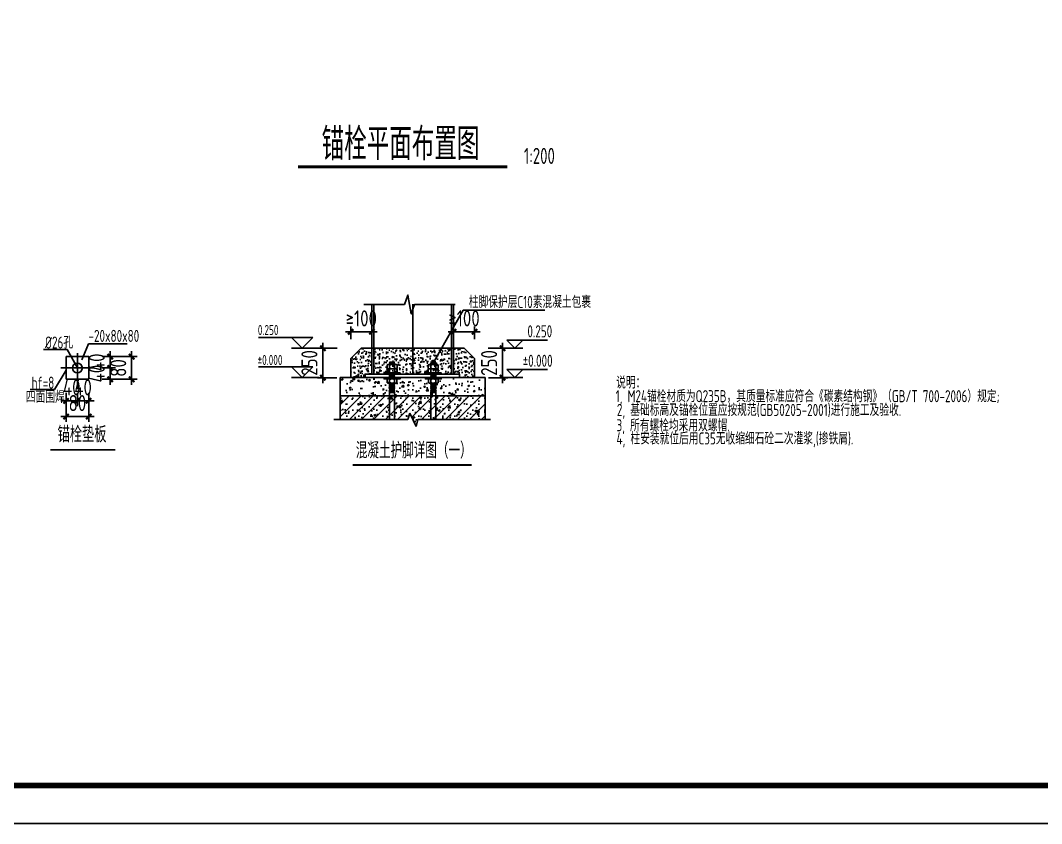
# Model space of a CAD drawing. Extents: x 180850 to 1399066, y 113487 to 334416.
# Drawn here: x 467038 to 505094, y 136382 to 166307 of the extents above; entities that cross this region are included whole.
import ezdxf

# ---------------------------------------------------------------- set-up
doc = ezdxf.new("R2010")
doc.units = 0
doc.header["$LTSCALE"] = 1000
for name, color, linetype in [('AXIS', 3, 'Continuous'), ('C', 6, 'Continuous'), ('DIM_ELEV', 3, 'Continuous'), ('DIM_SYMB', 3, 'Continuous'), ('DOTE', 1, 'Continuous'), ('PUB_TEXT', 7, 'Continuous'), ('PUB_TITLE', 4, 'Continuous'), ('TEXT', 7, 'Continuous'), ('构造线', 7, 'Continuous'), ('标注', 3, 'Continuous'), ('锚栓', 7, 'Continuous')]:
    doc.layers.add(name, color=color, linetype=linetype)
doc.styles.add('_TCH_DIM', font='SIMPLEX', dxfattribs={"bigfont": 'GBCBIG'})
doc.styles.add('C', font='tssdeng.shx', dxfattribs={"height": 3, "bigfont": 'tssdchn.shx'})
doc.styles.add('TSSD_Dimension', font='Tssdeng.shx', dxfattribs={"width": 0.8, "bigfont": 'hztxt.shx'})
doc.styles.add('TSSD_Norm', font='tssdeng.shx', dxfattribs={"bigfont": 'hztxt.shx'})
doc.dimstyles.new('TSSD_40_200', dxfattribs={"dimtxt": 600, "dimasz": 200, "dimexe": 200, "dimexo": 500, "dimgap": 200, "dimtad": 1, "dimdec": 0, "dimlfac": 0.2, "dimzin": 0, "dimdsep": 46, "dimtxsty": 'TSSD_Dimension', "dimblk": 'ARCHTICK', "dimblk1": 'ARCHTICK', "dimblk2": 'ARCHTICK', "dimcen": 0, "dimdle": 200, "dimclrt": 7, "dimadec": 0, "dimazin": 0, "dimtfac": 1, "dimtdec": 0, "dimtix": 1, "dimtmove": 2, "dimatfit": 3, "dimfxl": 1, "dimtolj": 1, "dimtzin": 0, "dimarcsym": 0})
pattern_1 = [(50, (358191.5, 197886.9), (363.113, -31.7683), [37.9687, -417.6562]), (355, (358191.5, 197886.9), (-70.2429, 380.7973), [30.375, -334.125]), (100.4514, (358221.75, 197884.25), (292.8704, 349.0288), [32.2685, -354.9532]), (46.1842, (358191.5, 197988.15), (540.2908, -83.794), [56.9531, -626.4844]), (96.6356, (358236.5, 197981.17), (473.173, 493.1472), [48.4027, -532.4297]), (351.1842, (358191.5, 197988.15), (473.1726, 493.1475), [45.5625, -501.1875]), (21, (358242.12, 197962.84), (302.1842, -203.8258), [37.9687, -417.6562]), (326, (358242.1, 197962.84), (123.1784, 367.1072), [30.375, -334.125]), (71.4514, (358267.3, 197945.85), (425.3627, 163.2811), [32.2685, -354.9532]), (37.5, (358191.49, 197886.9), (6.15593, 168.52751), [0, -330.075, 0, -339.1875, 0, -335.39062]), (7.5, (358191.5, 197886.9), (133.17895, 199.67093), [0, -193.3875, 0, -322.48125, 0, -127.82812]), (327.5, (358078.6, 197886.9), (270.24761, -11.4184), [0, -126.5625, 0, -394.875, 0, -523.96875]), (317.5, (358027.97, 197886.9), (295.238, 50.67815), [0, -164.53125, 0, -262.2375, 0, -372.09375])]

# ---------------------------------------------------------------- blocks, each defined once
blk = doc.blocks.new('_ArchTick')
at = {"color": 0, "linetype": 'ByBlock', "const_width": 0.4}
blk.add_lwpolyline([(-0.5, -0.5), (0.5, 0.5)], dxfattribs=at)
blk = doc.blocks.new('*D288')
at = {"layer": 'AXIS', "color": 0, "lineweight": -2, "transparency": 16777216}
for p, q in [((470082, 153779), (470582, 153779)), ((470382, 153779), (470382, 153979)), ((470382, 153357), (470382, 153779)), ((470082, 153357), (470582, 153357)), ((470382, 153357), (470382, 153157))]:
    blk.add_line(p, q, dxfattribs=at)
at = {"layer": 'Defpoints', "color": 0, "transparency": 16777216}
for p in [(469582, 153779), (470382, 153779), (469582, 153357)]:
    blk.add_point(p, dxfattribs=at)
at = {"layer": 'AXIS', "color": 0, "lineweight": -2, "transparency": 16777216, "xscale": 200, "yscale": 200, "zscale": 200}
for p, rotation in [((470382, 153779), 270), ((470382, 153357), 90)]:
    blk.add_blockref('_ArchTick', p, dxfattribs=dict(at, rotation=rotation))
at = {"layer": 'AXIS', "color": 7, "transparency": 16777216, "insert": (469882, 153568), "char_height": 600, "attachment_point": 5, "rotation": 90, "style": 'TSSD_Dimension'}
blk.add_mtext('\\A1;40', dxfattribs=at)
blk = doc.blocks.new('*D289')
at = {"layer": 'AXIS', "color": 0, "lineweight": -2, "transparency": 16777216}
for p, q in [((470382, 153357), (470382, 153557)), ((470082, 153357), (470582, 153357)), ((470382, 152935), (470382, 153357)), ((470082, 152935), (470582, 152935)), ((470382, 152935), (470382, 152735))]:
    blk.add_line(p, q, dxfattribs=at)
at = {"layer": 'Defpoints', "color": 0, "transparency": 16777216}
for p in [(469582, 153357), (470382, 153357), (469582, 152935)]:
    blk.add_point(p, dxfattribs=at)
at = {"layer": 'AXIS', "color": 0, "lineweight": -2, "transparency": 16777216, "xscale": 200, "yscale": 200, "zscale": 200}
for p, rotation in [((470382, 153357), 270), ((470382, 152935), 90)]:
    blk.add_blockref('_ArchTick', p, dxfattribs=dict(at, rotation=rotation))
at = {"layer": 'AXIS', "color": 7, "transparency": 16777216, "insert": (469882, 153146), "char_height": 600, "attachment_point": 5, "rotation": 90, "style": 'TSSD_Dimension'}
blk.add_mtext('\\A1;40', dxfattribs=at)
blk = doc.blocks.new('*D290')
at = {"layer": 'AXIS', "color": 0, "lineweight": -2, "transparency": 16777216}
for p, q in [((470490, 153779), (471383, 153779)), ((471183, 153779), (471183, 153979)), ((471183, 152935), (471183, 153779)), ((470490, 152935), (471383, 152935)), ((471183, 152935), (471183, 152735))]:
    blk.add_line(p, q, dxfattribs=at)
at = {"layer": 'Defpoints', "color": 0, "transparency": 16777216}
for p in [(469990, 153779), (471183, 153779), (469990, 152935)]:
    blk.add_point(p, dxfattribs=at)
at = {"layer": 'AXIS', "color": 0, "lineweight": -2, "transparency": 16777216, "xscale": 200, "yscale": 200, "zscale": 200}
for p, rotation in [((471183, 153779), 270), ((471183, 152935), 90)]:
    blk.add_blockref('_ArchTick', p, dxfattribs=dict(at, rotation=rotation))
at = {"layer": 'AXIS', "color": 7, "transparency": 16777216, "insert": (470683, 153357), "char_height": 600, "attachment_point": 5, "rotation": 90, "style": 'TSSD_Dimension'}
blk.add_mtext('\\A1;80', dxfattribs=at)
blk = doc.blocks.new('*D291')
at = {"layer": 'AXIS', "color": 0, "lineweight": -2, "transparency": 16777216}
for p, q in [((468739, 152435), (468739, 151349)), ((469582, 152435), (469582, 151349)), ((468739, 151549), (468539, 151549)), ((468739, 151549), (469582, 151549)), ((469582, 151549), (469782, 151549))]:
    blk.add_line(p, q, dxfattribs=at)
at = {"layer": 'Defpoints', "color": 0, "transparency": 16777216}
for p in [(468739, 152935), (469582, 152935), (469582, 151549)]:
    blk.add_point(p, dxfattribs=at)
at = {"layer": 'AXIS', "color": 0, "lineweight": -2, "transparency": 16777216, "xscale": 200, "yscale": 200, "zscale": 200}
blk.add_blockref('_ArchTick', (468739, 151549), dxfattribs=at)
at = {"layer": 'AXIS', "color": 0, "lineweight": -2, "transparency": 16777216, "xscale": 200, "yscale": 200, "zscale": 200, "rotation": 180}
blk.add_blockref('_ArchTick', (469582, 151549), dxfattribs=at)
at = {"layer": 'AXIS', "color": 7, "transparency": 16777216, "insert": (469161, 152049), "char_height": 600, "attachment_point": 5, "style": 'TSSD_Dimension'}
blk.add_mtext('\\A1;80', dxfattribs=at)
blk = doc.blocks.new('*D292')
at = {"layer": 'AXIS', "color": 0, "lineweight": -2, "transparency": 16777216}
for p, q in [((468739, 152435), (468739, 151935)), ((469161, 152435), (469161, 151935)), ((468739, 152135), (468539, 152135)), ((468739, 152135), (469161, 152135)), ((469161, 152135), (469361, 152135))]:
    blk.add_line(p, q, dxfattribs=at)
at = {"layer": 'Defpoints', "color": 0, "transparency": 16777216}
for p in [(468739, 152935), (469161, 152935), (469161, 152135)]:
    blk.add_point(p, dxfattribs=at)
at = {"layer": 'AXIS', "color": 0, "lineweight": -2, "transparency": 16777216, "xscale": 200, "yscale": 200, "zscale": 200}
blk.add_blockref('_ArchTick', (468739, 152135), dxfattribs=at)
at = {"layer": 'AXIS', "color": 0, "lineweight": -2, "transparency": 16777216, "xscale": 200, "yscale": 200, "zscale": 200, "rotation": 180}
blk.add_blockref('_ArchTick', (469161, 152135), dxfattribs=at)
at = {"layer": 'AXIS', "color": 7, "transparency": 16777216, "insert": (468950, 152635), "char_height": 600, "attachment_point": 5, "style": 'TSSD_Dimension'}
blk.add_mtext('\\A1;40', dxfattribs=at)
blk = doc.blocks.new('*D293')
at = {"layer": 'AXIS', "color": 0, "lineweight": -2, "transparency": 16777216}
for p, q in [((469161, 152435), (469161, 151935)), ((469582, 152435), (469582, 151935)), ((469161, 152135), (468961, 152135)), ((469161, 152135), (469582, 152135)), ((469582, 152135), (469782, 152135))]:
    blk.add_line(p, q, dxfattribs=at)
at = {"layer": 'Defpoints', "color": 0, "transparency": 16777216}
for p in [(469161, 152935), (469582, 152935), (469582, 152135)]:
    blk.add_point(p, dxfattribs=at)
at = {"layer": 'AXIS', "color": 0, "lineweight": -2, "transparency": 16777216, "xscale": 200, "yscale": 200, "zscale": 200}
blk.add_blockref('_ArchTick', (469161, 152135), dxfattribs=at)
at = {"layer": 'AXIS', "color": 0, "lineweight": -2, "transparency": 16777216, "xscale": 200, "yscale": 200, "zscale": 200, "rotation": 180}
blk.add_blockref('_ArchTick', (469582, 152135), dxfattribs=at)
at = {"layer": 'AXIS', "color": 7, "transparency": 16777216, "insert": (469372, 152635), "char_height": 600, "attachment_point": 5, "style": 'TSSD_Dimension'}
blk.add_mtext('\\A1;40', dxfattribs=at)
blk = doc.blocks.new('*D294')
at = {"layer": 'AXIS', "color": 0, "lineweight": -2, "transparency": 16777216}
for p, q in [((478308, 154093), (478308, 154293)), ((478847, 154093), (478108, 154093)), ((478308, 152996), (478308, 154093)), ((478827, 152996), (478108, 152996)), ((478308, 152996), (478308, 152796))]:
    blk.add_line(p, q, dxfattribs=at)
at = {"layer": 'Defpoints', "color": 0, "transparency": 16777216}
for p in [(478308, 154093), (479347, 154093), (479327, 152996)]:
    blk.add_point(p, dxfattribs=at)
at = {"layer": 'AXIS', "color": 0, "lineweight": -2, "transparency": 16777216, "xscale": 200, "yscale": 200, "zscale": 200}
for p, rotation in [((478308, 154093), 270), ((478308, 152996), 90)]:
    blk.add_blockref('_ArchTick', p, dxfattribs=dict(at, rotation=rotation))
at = {"layer": 'AXIS', "color": 7, "transparency": 16777216, "insert": (477808, 153545), "char_height": 600, "attachment_point": 5, "rotation": 90, "style": 'TSSD_Dimension'}
blk.add_mtext('\\A1;250', dxfattribs=at)
blk = doc.blocks.new('*D295')
at = {"layer": 'AXIS', "color": 0, "lineweight": -2, "transparency": 16777216}
for p, q in [((485004, 154093), (485004, 154293)), ((484466, 154093), (485204, 154093)), ((485004, 152996), (485004, 154093)), ((484485, 152996), (485204, 152996)), ((485004, 152996), (485004, 152796))]:
    blk.add_line(p, q, dxfattribs=at)
at = {"layer": 'Defpoints', "color": 0, "transparency": 16777216}
for p in [(483966, 154093), (485004, 154093), (483985, 152996)]:
    blk.add_point(p, dxfattribs=at)
at = {"layer": 'AXIS', "color": 0, "lineweight": -2, "transparency": 16777216, "xscale": 200, "yscale": 200, "zscale": 200}
for p, rotation in [((485004, 154093), 270), ((485004, 152996), 90)]:
    blk.add_blockref('_ArchTick', p, dxfattribs=dict(at, rotation=rotation))
at = {"layer": 'AXIS', "color": 7, "transparency": 16777216, "insert": (484504, 153545), "char_height": 600, "attachment_point": 5, "rotation": 90, "style": 'TSSD_Dimension'}
blk.add_mtext('\\A1;250', dxfattribs=at)
blk = doc.blocks.new('*D296')
at = {"layer": 'AXIS', "color": 0, "lineweight": -2, "transparency": 16777216}
for p, q in [((479347, 154431), (479347, 154906)), ((480137, 154431), (480137, 154906)), ((479347, 154706), (479147, 154706)), ((480137, 154706), (479347, 154706)), ((480137, 154706), (480337, 154706))]:
    blk.add_line(p, q, dxfattribs=at)
at = {"layer": 'Defpoints', "color": 0, "transparency": 16777216}
for p in [(479347, 154706), (479347, 153931), (480137, 153931)]:
    blk.add_point(p, dxfattribs=at)
at = {"layer": 'AXIS', "color": 0, "lineweight": -2, "transparency": 16777216, "xscale": 200, "yscale": 200, "zscale": 200}
blk.add_blockref('_ArchTick', (479347, 154706), dxfattribs=at)
at = {"layer": 'AXIS', "color": 0, "lineweight": -2, "transparency": 16777216, "xscale": 200, "yscale": 200, "zscale": 200, "rotation": 180}
blk.add_blockref('_ArchTick', (480137, 154706), dxfattribs=at)
at = {"layer": 'AXIS', "color": 7, "transparency": 16777216, "insert": (479742, 155206), "char_height": 600, "attachment_point": 5, "style": 'TSSD_Dimension'}
blk.add_mtext('\\A1;≥100', dxfattribs=at)
blk = doc.blocks.new('*D297')
at = {"layer": 'AXIS', "color": 0, "lineweight": -2, "transparency": 16777216}
for p, q in [((483175, 154431), (483175, 154906)), ((483966, 154431), (483966, 154906)), ((483175, 154706), (482975, 154706)), ((483175, 154706), (483966, 154706)), ((483966, 154706), (484166, 154706))]:
    blk.add_line(p, q, dxfattribs=at)
at = {"layer": 'Defpoints', "color": 0, "transparency": 16777216}
for p in [(483966, 154706), (483175, 153931), (483966, 153931)]:
    blk.add_point(p, dxfattribs=at)
at = {"layer": 'AXIS', "color": 0, "lineweight": -2, "transparency": 16777216, "xscale": 200, "yscale": 200, "zscale": 200}
blk.add_blockref('_ArchTick', (483175, 154706), dxfattribs=at)
at = {"layer": 'AXIS', "color": 0, "lineweight": -2, "transparency": 16777216, "xscale": 200, "yscale": 200, "zscale": 200, "rotation": 180}
blk.add_blockref('_ArchTick', (483966, 154706), dxfattribs=at)
at = {"layer": 'AXIS', "color": 7, "transparency": 16777216, "insert": (483570, 155206), "char_height": 600, "attachment_point": 5, "style": 'TSSD_Dimension'}
blk.add_mtext('\\A1;≥100', dxfattribs=at)

msp = doc.modelspace()

# ---------------------------------------------------------------- hatches: boundary and pattern name
h = msp.add_hatch()
h.set_pattern_fill('混凝土', color=256, scale=50.625, style=0)
h.set_pattern_definition(pattern_1)
h.paths.add_polyline_path([(480137.37, 154093.31), (479741.99, 154093.31), (479346.6, 153709.54), (479346.6, 152996.44), (479882.81, 152996.44), (479882.81, 153131.44), (480137.37, 153131.44)])
h = msp.add_hatch()
h.set_pattern_fill('混凝土', color=256, scale=50.625, style=0)
h.set_pattern_definition([(50, (108088.57, 133853.3), (363.11297, -31.76827), [37.96875, -417.65625]), (355, (108088.57, 133853.3), (-70.24286, 380.79727), [30.375, -334.125]), (100.4514, (108118.83, 133850.64), (292.87037, 349.02877), [32.26847, -354.9532]), (46.1842, (108088.57, 133954.54), (540.2908, -83.794), [56.9531, -626.4844]), (96.6356, (108133.6, 133947.56), (473.173, 493.1472), [48.4027, -532.4297]), (351.1842, (108088.6, 133954.54), (473.1726, 493.14754), [45.5625, -501.1875]), (21, (108139.2, 133929.23), (302.1842, -203.82581), [37.96875, -417.65625]), (326, (108139.2, 133929.23), (123.1784, 367.1072), [30.375, -334.125]), (71.4514, (108164.38, 133912.24), (425.3627, 163.28106), [32.26847, -354.9532]), (37.5, (108088.57, 133853.29), (6.155927, 168.527514), [0, -330.075, 0, -339.1875, 0, -335.39062]), (7.5, (108088.57, 133853.29), (133.17895, 199.67093), [0, -193.3875, 0, -322.48125, 0, -127.82812]), (327.5, (107975.68, 133853.29), (270.24761, -11.418404), [0, -126.5625, 0, -394.875, 0, -523.96875]), (317.5, (107925.06, 133853.29), (295.238, 50.67815), [0, -164.53125, 0, -262.2375, 0, -372.09375])])
h.paths.add_polyline_path([(481656.12, 154093.31), (480204.87, 154093.31), (480204.87, 153131.44), (480590.77, 153131.44), (480590.77, 153172.75), (481185.63, 153172.75), (481185.63, 153131.44), (481656.12, 153131.44)])
h.paths.add_polyline_path([(480981.63, 153187.62), (480981.63, 153187.62), (480981.63, 153187.62)], flags=16)
h.paths.add_polyline_path([(480889.31, 153328.43), (480888.75, 153328.4), (480888.2, 153328.43)], flags=16)
h.paths.add_polyline_path([(480798.66, 153495.94), (480797, 153497.29), (480797, 153494.6)], flags=16)
h.paths.add_polyline_path([(481656.12, 153131.44), (482126.62, 153131.44), (482126.62, 153172.75), (482721.48, 153172.75), (482721.48, 153131.44), (483107.37, 153131.44), (483107.37, 154093.31), (481656.12, 154093.31)])
h.paths.add_polyline_path([(482532.58, 153544.77), (482539.53, 153550.38), (482530.62, 153559.28), (482514.62, 153559.28)], flags=16)
h.paths.add_polyline_path([(482288.35, 153328.11), (482291.5, 153328.68), (482291.5, 153328.68), (482291.5, 153328.11)], flags=16)
h.paths.add_polyline_path([(482557.52, 153328.68), (482554.37, 153328.11), (482554.37, 153328.11), (482554.37, 153328.68)], flags=16)
h = msp.add_hatch()
h.set_pattern_fill('混凝土', color=256, scale=50.625, style=0)
h.set_pattern_definition(pattern_1)
h.paths.add_polyline_path([(483174.87, 153131.44), (483400.56, 153131.44), (483400.56, 152996.44), (483965.65, 152996.44), (483965.65, 153709.54), (483570.26, 154093.31), (483174.87, 154093.31)])
h = msp.add_hatch()
h.set_pattern_fill('SACNCR', color=4, scale=3374.999999, style=0)
h.set_pattern_definition([(45, (524620.45, 222262.2), (-223.733, 223.733), []), (45, (524844.2, 222262.2), (-223.733, 223.733), [0, -316.4062])])
h.paths.add_polyline_path([(484356.12, 151433.8), (484356.12, 152321.44), (478956.12, 152321.44), (478956.12, 151433.8), (481478.37, 151433.8), (481545.87, 151674.04), (481786.55, 151178.55), (481854.05, 151433.8)])
h = msp.add_hatch()
h.set_pattern_fill('混凝土', color=4, scale=101.25, style=0)
h.set_pattern_definition([(50, (524620.45, 222262.2), (726.226, -63.5365), [75.9375, -835.3125]), (355, (524620.45, 222262.2), (-140.486, 761.5945), [60.75, -668.25]), (100.4514, (524681, 222256.9), (585.741, 698.0575), [64.537, -709.9064]), (46.1842, (524620.45, 222464.7), (1080.582, -167.588), [113.906, -1252.969]), (96.6356, (524710.5, 222450.7), (946.346, 986.294), [96.805, -1064.86]), (351.1842, (524620.5, 222464.7), (946.345, 986.295), [91.125, -1002.375]), (21, (524721.7, 222414.1), (604.3684, -407.6516), [75.9375, -835.3125]), (326, (524721.7, 222414.1), (246.357, 734.2144), [60.75, -668.25]), (71.4514, (524772.1, 222380.1), (850.7254, 326.562), [64.537, -709.9064]), (37.5, (524620.45, 222262.2), (12.31185, 337.055), [0, -660.15, 0, -678.375, 0, -670.7812]), (7.5, (524620.45, 222262.2), (266.3579, 399.3419), [0, -386.775, 0, -644.9625, 0, -255.6562]), (327.5, (524394.66, 222262.2), (540.4952, -22.8368), [0, -253.125, 0, -789.75, 0, -1047.9375]), (317.5, (524293.4, 222262.2), (590.476, 101.3563), [0, -329.0625, 0, -524.475, 0, -744.1875])])
h.paths.add_polyline_path([(484356.12, 151433.8), (484356.12, 152321.44), (478956.12, 152321.44), (478956.12, 151433.8), (481478.37, 151433.8), (481545.87, 151674.04), (481786.55, 151178.55), (481854.05, 151433.8)])
at = {"layer": '构造线'}
h = msp.add_hatch(dxfattribs=at)
h.set_pattern_fill('AR-CONC', color=256, scale=3.375, style=0)
h.set_pattern_definition([(50, (418872.06, 101712.8), (614.8733, -53.7944), [64.2937, -707.2312]), (355, (418872.06, 101712.8), (-118.9445, 644.816), [51.435, -565.785]), (100.451, (418923.3, 101708.3), (495.931, 591.019), [54.6413, -601.0538]), (46.1842, (418872.1, 101884.26), (914.892, -141.893), [96.441, -1060.847]), (96.6356, (418948.3, 101872.4), (801.239, 835.061), [81.962, -901.581]), (351.184, (418872.1, 101884.3), (801.241, 835.06), [77.152, -848.677]), (21, (418957.8, 101841.4), (511.7002, -345.146), [64.2937, -707.2312]), (326, (418957.8, 101841.4), (208.582, 621.6344), [51.435, -565.785]), (71.4514, (419000.4, 101812.63), (720.2807, 276.4896), [54.6413, -601.0538]), (37.5, (418872.06, 101712.8), (10.42404, 285.37326), [0, -558.927, 0, -574.3575, 0, -567.9281]), (7.5, (418872.06, 101712.8), (225.5164, 338.1094), [0, -327.4695, 0, -546.0682, 0, -216.4556]), (327.5, (418680.9, 101712.8), (457.61826, -19.3345), [0, -214.3125, 0, -668.655, 0, -887.2537]), (317.5, (418595.17, 101712.8), (499.936, 85.8144), [0, -278.6062, 0, -444.0555, 0, -630.0787])])
h.paths.add_polyline_path([(484356.12, 152321.44), (484356.12, 152996.44), (478956.12, 152996.44), (478956.12, 152321.44)])

# ---------------------------------------------------------------- linework, layer by layer
for p, q in [((479741.99, 154093.31), (479346.6, 153709.54)), ((480137.37, 154093.31), (479741.99, 154093.31)), ((480137.37, 154093.31), (483174.87, 154093.31)), ((480204.87, 154093.31), (483107.37, 154093.31)), ((483174.87, 154093.31), (483570.26, 154093.31)), ((483570.26, 154093.31), (483965.65, 153709.54)), ((479346.6, 152996.44), (479346.6, 153709.54)), ((483965.65, 152996.44), (483965.65, 153709.54))]:
    msp.add_line(p, q)
at = {"color": 4}
for p, q in [((480716.78, 153476.37), (480704.69, 153469.18)), ((480704.69, 153343.29), (480704.69, 153469.18)), ((480729.96, 153481.29), (480716.78, 153476.37)), ((480743.81, 153483.79), (480729.96, 153481.29)), ((480757.88, 153483.79), (480743.81, 153483.79)), ((481027.79, 153484.1), (480750.84, 153484.1)), ((480771.72, 153481.29), (480757.88, 153483.79)), ((480784.9, 153476.37), (480771.72, 153481.29)), ((480778.37, 153511.95), (480798.66, 153528.35)), ((480991.56, 153495.94), (480778.37, 153512.34)), ((480798.66, 153495.94), (480778.37, 153512.34)), ((480779.42, 153544.58), (480799.71, 153560.97)), ((480799.71, 153528.57), (480779.42, 153544.97)), ((480992.61, 153528.18), (480779.42, 153544.58)), ((480784.01, 153484.1), (480798.66, 153495.94)), ((480797, 153469.18), (480784.9, 153476.37)), ((480799.71, 153577.37), (480790.64, 153568.3)), ((480801.81, 153559.28), (480790.64, 153568.3)), ((480827.18, 153477.44), (480797, 153469.18)), ((480797, 153469.18), (480797, 153343.29)), ((480971.26, 153511.95), (480798.66, 153528.35)), ((480923.29, 153484.1), (480798.66, 153495.94)), ((480799.71, 153577.37), (480972.32, 153577.37)), ((480990.41, 153559.28), (480801.81, 153559.28)), ((480972.32, 153544.58), (480817.51, 153559.28)), ((480858.07, 153482.43), (480827.18, 153477.44)), ((480889.31, 153484.1), (480858.07, 153482.43)), ((480920.56, 153482.43), (480889.31, 153484.1)), ((480951.45, 153477.44), (480920.56, 153482.43)), ((480981.63, 153469.18), (480951.45, 153477.44)), ((480991.56, 153495.94), (480971.26, 153512.34)), ((480972.32, 153577.37), (480990.46, 153559.23)), ((480972.32, 153544.58), (480990.46, 153559.23)), ((480992.61, 153528.18), (480972.32, 153544.58)), ((480972.32, 153512.17), (480992.61, 153528.57)), ((480976.91, 153484.1), (480991.56, 153495.94)), ((480993.72, 153476.37), (480981.63, 153469.18)), ((480981.63, 153469.18), (480981.63, 153343.29)), ((481006.9, 153481.29), (480993.72, 153476.37)), ((481020.75, 153483.79), (481006.9, 153481.29)), ((481034.82, 153483.79), (481020.75, 153483.79)), ((481048.66, 153481.29), (481034.82, 153483.79)), ((481061.84, 153476.37), (481048.66, 153481.29)), ((481073.94, 153469.18), (481061.84, 153476.37)), ((481073.94, 153469.18), (481073.94, 153343.29)), ((482238.31, 153469.18), (482250.4, 153476.37)), ((482238.31, 153469.18), (482238.31, 153343.29)), ((482250.4, 153476.37), (482263.58, 153481.29)), ((482263.58, 153481.29), (482277.43, 153483.79)), ((482277.43, 153483.79), (482291.5, 153483.79)), ((482284.46, 153484.1), (482561.41, 153484.1)), ((482291.5, 153483.79), (482305.34, 153481.29)), ((482305.34, 153481.29), (482318.52, 153476.37)), ((482318.52, 153476.37), (482330.62, 153469.18)), ((482319.63, 153528.18), (482339.93, 153544.58)), ((482319.63, 153528.18), (482532.83, 153544.58)), ((482339.93, 153512.17), (482319.63, 153528.57)), ((482320.69, 153495.94), (482340.98, 153512.34)), ((482320.69, 153495.94), (482533.88, 153512.34)), ((482335.34, 153484.1), (482320.69, 153495.94)), ((482339.93, 153577.37), (482321.79, 153559.23)), ((482339.93, 153544.58), (482321.79, 153559.23)), ((482321.84, 153559.28), (482510.44, 153559.28)), ((482330.62, 153469.18), (482360.8, 153477.44)), ((482330.62, 153469.18), (482330.62, 153343.29)), ((482512.53, 153577.37), (482339.93, 153577.37)), ((482339.93, 153544.58), (482494.74, 153559.28)), ((482340.98, 153511.95), (482513.58, 153528.35)), ((482360.8, 153477.44), (482391.69, 153482.43)), ((482388.96, 153484.1), (482513.58, 153495.94)), ((482391.69, 153482.43), (482422.93, 153484.1)), ((482422.93, 153484.1), (482454.18, 153482.43)), ((482454.18, 153482.43), (482485.07, 153477.44)), ((482485.07, 153477.44), (482515.25, 153469.18)), ((482510.44, 153559.28), (482521.6, 153568.3)), ((482512.53, 153577.37), (482521.6, 153568.3)), ((482532.83, 153544.58), (482512.53, 153560.97)), ((482512.53, 153528.57), (482532.83, 153544.97)), ((482533.88, 153511.95), (482513.58, 153528.35)), ((482513.58, 153495.94), (482533.88, 153512.34)), ((482528.24, 153484.1), (482513.58, 153495.94)), ((482515.25, 153469.18), (482527.34, 153476.37)), ((482515.25, 153469.18), (482515.25, 153343.29)), ((482527.34, 153476.37), (482540.52, 153481.29)), ((482540.52, 153481.29), (482554.37, 153483.79)), ((482554.37, 153483.79), (482568.44, 153483.79)), ((482568.44, 153483.79), (482582.28, 153481.29)), ((482582.28, 153481.29), (482595.46, 153476.37)), ((482595.46, 153476.37), (482607.56, 153469.18)), ((482607.56, 153343.29), (482607.56, 153469.18)), ((480716.78, 153336.11), (480704.69, 153343.29)), ((480716.78, 153320.69), (480704.69, 153313.51)), ((480704.69, 153187.62), (480704.69, 153313.51)), ((480716.78, 153180.43), (480704.69, 153187.62)), ((480729.96, 153331.18), (480716.78, 153336.11)), ((480729.96, 153325.61), (480716.78, 153320.69)), ((480729.96, 153175.51), (480716.78, 153180.43)), ((480743.81, 153328.68), (480729.96, 153331.18)), ((480743.81, 153328.11), (480729.96, 153325.61)), ((480743.81, 153173.01), (480729.96, 153175.51)), ((480757.88, 153328.68), (480743.81, 153328.68)), ((480757.88, 153328.11), (480743.81, 153328.11)), ((480757.88, 153173.01), (480743.81, 153173.01)), ((481027.79, 153328.43), (480750.84, 153328.43)), ((480771.72, 153331.18), (480757.88, 153328.68)), ((480771.72, 153325.61), (480757.88, 153328.11)), ((480771.72, 153175.51), (480757.88, 153173.01)), ((480784.9, 153336.11), (480771.72, 153331.18)), ((480784.9, 153320.69), (480771.72, 153325.61)), ((480784.9, 153180.43), (480771.72, 153175.51)), ((480797.68, 153131.18), (480777.38, 153114.78)), ((480991.12, 153131.23), (480777.92, 153114.83)), ((480777.92, 153115.22), (480798.22, 153098.82)), ((480798.22, 153098.82), (480777.92, 153082.42)), ((480991.12, 153098.43), (480777.92, 153082.03)), ((480777.92, 153082.42), (480798.22, 153066.02)), ((480798.22, 153065.63), (480777.92, 153049.23)), ((480991.12, 153065.23), (480777.92, 153048.83)), ((480777.92, 153049.23), (480798.22, 153032.83)), ((480991.12, 153032.83), (480777.92, 153016.43)), ((480798.22, 153032.83), (480777.92, 153016.43)), ((480777.92, 153016.82), (480798.22, 153000.42)), ((480797, 153343.29), (480784.9, 153336.11)), ((480797, 153313.51), (480784.9, 153320.69)), ((480797, 153187.62), (480784.9, 153180.43)), ((480798.22, 153000.42), (480787.75, 152991.97)), ((480827.18, 153335.03), (480797, 153343.29)), ((480827.18, 153321.76), (480797, 153313.51)), ((480797, 153313.51), (480797, 153187.62)), ((480827.18, 153179.36), (480797, 153187.62)), ((480970.82, 153115.22), (480798.22, 153098.82)), ((480970.82, 153082.42), (480798.22, 153066.02)), ((480970.82, 153049.23), (480798.22, 153032.83)), ((480970.82, 153016.82), (480798.22, 153000.42)), ((480858.07, 153330.04), (480827.18, 153335.03)), ((480858.07, 153326.76), (480827.18, 153321.76)), ((480858.07, 153174.37), (480827.18, 153179.36)), ((480889.31, 153328.37), (480858.07, 153330.04)), ((480889.31, 153328.43), (480858.07, 153326.76)), ((480889.31, 153172.69), (480858.07, 153174.37)), ((480991.12, 153000.82), (480876.08, 152991.97)), ((480920.56, 153330.04), (480889.31, 153328.37)), ((480920.56, 153326.76), (480889.31, 153328.43)), ((480920.56, 153174.37), (480889.31, 153172.69)), ((480951.45, 153335.03), (480920.56, 153330.04)), ((480951.45, 153321.76), (480920.56, 153326.76)), ((480951.45, 153179.36), (480920.56, 153174.37)), ((480981.63, 153343.29), (480951.45, 153335.03)), ((480981.63, 153313.51), (480951.45, 153321.76)), ((480981.63, 153187.62), (480951.45, 153179.36)), ((480991.12, 153131.23), (480970.82, 153114.83)), ((480970.82, 153115.22), (480991.12, 153098.82)), ((480991.12, 153098.43), (480970.82, 153082.03)), ((480970.82, 153082.03), (480991.12, 153065.63)), ((480991.12, 153065.23), (480970.82, 153048.83)), ((480970.82, 153049.23), (480991.12, 153032.83)), ((480991.12, 153032.83), (480970.82, 153016.43)), ((480970.82, 153016.82), (480991.12, 153000.42)), ((480991.12, 153000.82), (480980.16, 152991.97)), ((480993.72, 153336.11), (480981.63, 153343.29)), ((480993.72, 153320.69), (480981.63, 153313.51)), ((480981.63, 153313.51), (480981.63, 153187.62)), ((480993.72, 153180.43), (480981.63, 153187.62)), ((481006.9, 153331.18), (480993.72, 153336.11)), ((481006.9, 153325.61), (480993.72, 153320.69)), ((481006.9, 153175.51), (480993.72, 153180.43)), ((481020.75, 153328.68), (481006.9, 153331.18)), ((481020.75, 153328.11), (481006.9, 153325.61)), ((481020.75, 153173.01), (481006.9, 153175.51)), ((481034.82, 153328.68), (481020.75, 153328.68)), ((481034.82, 153328.11), (481020.75, 153328.11)), ((481034.82, 153173.01), (481020.75, 153173.01)), ((481048.66, 153331.18), (481034.82, 153328.68)), ((481048.66, 153325.61), (481034.82, 153328.11)), ((481048.66, 153175.51), (481034.82, 153173.01)), ((481061.84, 153336.11), (481048.66, 153331.18)), ((481061.84, 153320.69), (481048.66, 153325.61)), ((481061.84, 153180.43), (481048.66, 153175.51)), ((481073.94, 153343.29), (481061.84, 153336.11)), ((481073.94, 153313.51), (481061.84, 153320.69)), ((481073.94, 153187.62), (481061.84, 153180.43)), ((481073.94, 153313.51), (481073.94, 153187.62)), ((482238.31, 153343.29), (482250.4, 153336.11)), ((482238.31, 153313.51), (482250.4, 153320.69)), ((482238.31, 153313.51), (482238.31, 153187.62)), ((482238.31, 153187.62), (482250.4, 153180.43)), ((482250.4, 153336.11), (482263.58, 153331.18)), ((482250.4, 153320.69), (482263.58, 153325.61)), ((482250.4, 153180.43), (482263.58, 153175.51)), ((482263.58, 153331.18), (482277.43, 153328.68)), ((482263.58, 153325.61), (482277.43, 153328.11)), ((482263.58, 153175.51), (482277.43, 153173.01)), ((482277.43, 153328.68), (482291.5, 153328.68)), ((482277.43, 153328.11), (482291.5, 153328.11)), ((482277.43, 153173.01), (482291.5, 153173.01)), ((482284.46, 153328.43), (482561.41, 153328.43)), ((482291.5, 153328.68), (482305.34, 153331.18)), ((482291.5, 153328.11), (482305.34, 153325.61)), ((482291.5, 153173.01), (482305.34, 153175.51)), ((482305.34, 153331.18), (482318.52, 153336.11)), ((482305.34, 153325.61), (482318.52, 153320.69)), ((482305.34, 153175.51), (482318.52, 153180.43)), ((482318.52, 153336.11), (482330.62, 153343.29)), ((482318.52, 153320.69), (482330.62, 153313.51)), ((482318.52, 153180.43), (482330.62, 153187.62)), ((482321.13, 153131.23), (482341.43, 153114.83)), ((482321.13, 153131.23), (482534.32, 153114.83)), ((482341.43, 153115.22), (482321.13, 153098.82)), ((482321.13, 153098.43), (482341.43, 153082.03)), ((482321.13, 153098.43), (482534.32, 153082.03)), ((482341.43, 153082.03), (482321.13, 153065.63)), ((482321.13, 153065.23), (482341.43, 153048.83)), ((482321.13, 153065.23), (482534.32, 153048.83)), ((482341.43, 153049.23), (482321.13, 153032.83)), ((482321.13, 153032.83), (482341.43, 153016.43)), ((482321.13, 153032.83), (482534.32, 153016.43)), ((482341.43, 153016.82), (482321.13, 153000.42)), ((482321.13, 153000.82), (482332.08, 152991.97)), ((482321.13, 153000.82), (482436.17, 152991.97)), ((482330.62, 153343.29), (482360.8, 153335.03)), ((482330.62, 153313.51), (482360.8, 153321.76)), ((482330.62, 153313.51), (482330.62, 153187.62)), ((482330.62, 153187.62), (482360.8, 153179.36)), ((482341.43, 153115.22), (482514.03, 153098.82)), ((482341.43, 153082.42), (482514.03, 153066.02)), ((482341.43, 153049.23), (482514.03, 153032.83)), ((482341.43, 153016.82), (482514.03, 153000.42)), ((482360.8, 153335.03), (482391.69, 153330.04)), ((482360.8, 153321.76), (482391.69, 153326.76)), ((482360.8, 153179.36), (482391.69, 153174.37)), ((482391.69, 153330.04), (482422.93, 153328.37)), ((482391.69, 153326.76), (482422.93, 153328.43)), ((482391.69, 153174.37), (482422.93, 153172.69)), ((482422.93, 153328.37), (482454.18, 153330.04)), ((482422.93, 153328.43), (482454.18, 153326.76)), ((482422.93, 153172.69), (482454.18, 153174.37)), ((482454.18, 153330.04), (482485.07, 153335.03)), ((482454.18, 153326.76), (482485.07, 153321.76)), ((482454.18, 153174.37), (482485.07, 153179.36)), ((482485.07, 153335.03), (482515.25, 153343.29)), ((482485.07, 153321.76), (482515.25, 153313.51)), ((482485.07, 153179.36), (482515.25, 153187.62)), ((482534.32, 153115.22), (482514.03, 153098.82)), ((482514.03, 153098.82), (482534.32, 153082.42)), ((482534.32, 153082.42), (482514.03, 153066.02)), ((482514.03, 153065.63), (482534.32, 153049.23)), ((482534.32, 153049.23), (482514.03, 153032.83)), ((482514.03, 153032.83), (482534.32, 153016.43)), ((482534.32, 153016.82), (482514.03, 153000.42)), ((482514.03, 153000.42), (482524.49, 152991.97)), ((482514.57, 153131.18), (482534.86, 153114.78)), ((482515.25, 153343.29), (482527.34, 153336.11)), ((482515.25, 153313.51), (482527.34, 153320.69)), ((482515.25, 153313.51), (482515.25, 153187.62)), ((482515.25, 153187.62), (482527.34, 153180.43)), ((482527.34, 153336.11), (482540.52, 153331.18)), ((482527.34, 153320.69), (482540.52, 153325.61)), ((482527.34, 153180.43), (482540.52, 153175.51)), ((482540.52, 153331.18), (482554.37, 153328.68)), ((482540.52, 153325.61), (482554.37, 153328.11)), ((482540.52, 153175.51), (482554.37, 153173.01)), ((482554.37, 153328.68), (482568.44, 153328.68)), ((482554.37, 153328.11), (482568.44, 153328.11)), ((482554.37, 153173.01), (482568.44, 153173.01)), ((482568.44, 153328.68), (482582.28, 153331.18)), ((482568.44, 153328.11), (482582.28, 153325.61)), ((482568.44, 153173.01), (482582.28, 153175.51)), ((482582.28, 153331.18), (482595.46, 153336.11)), ((482582.28, 153325.61), (482595.46, 153320.69)), ((482582.28, 153175.51), (482595.46, 153180.43)), ((482595.46, 153336.11), (482607.56, 153343.29)), ((482595.46, 153320.69), (482607.56, 153313.51)), ((482595.46, 153180.43), (482607.56, 153187.62)), ((482607.56, 153187.62), (482607.56, 153313.51)), ((480714.28, 152942.26), (480702.18, 152935.08)), ((480702.18, 152935.08), (480702.18, 152809.19)), ((480714.28, 152802), (480702.18, 152809.19)), ((480727.46, 152947.19), (480714.28, 152942.26)), ((480727.46, 152797.08), (480714.28, 152802)), ((480741.3, 152949.69), (480727.46, 152947.19)), ((480741.3, 152949.69), (480727.46, 152947.19)), ((480741.3, 152794.58), (480727.46, 152797.08)), ((480755.37, 152949.69), (480741.3, 152949.69)), ((480755.37, 152949.69), (480741.3, 152949.69)), ((480755.37, 152794.58), (480741.3, 152794.58)), ((481025.28, 152950), (480748.33, 152950)), ((481025.28, 152950), (480748.34, 152950)), ((481025.28, 152794.27), (480748.34, 152794.27)), ((480769.22, 152947.19), (480755.37, 152949.69)), ((480769.22, 152947.19), (480755.37, 152949.69)), ((480769.22, 152797.08), (480755.37, 152794.58)), ((480782.4, 152942.26), (480769.22, 152947.19)), ((480782.4, 152802), (480769.22, 152797.08)), ((480989.06, 152782.43), (480775.86, 152766.03)), ((480796.16, 152782.43), (480775.86, 152766.03)), ((480775.86, 152766.42), (480796.16, 152750.02)), ((480796.16, 152750.02), (480775.86, 152733.62)), ((480989.59, 152750.06), (480776.4, 152733.66)), ((480776.4, 152734.06), (480796.7, 152717.66)), ((480796.7, 152717.66), (480776.4, 152701.26)), ((480989.59, 152717.26), (480776.4, 152700.86)), ((480776.4, 152701.26), (480796.7, 152684.86)), ((480989.59, 152684.86), (480776.4, 152668.46)), ((480796.7, 152684.86), (480776.4, 152668.46)), ((480776.4, 152668.85), (480796.7, 152652.45)), ((480989.59, 152652.45), (480776.4, 152636.05)), ((480796.7, 152652.45), (480776.4, 152636.05)), ((480776.4, 152636.45), (480796.7, 152620.05)), ((480796.7, 152619.65), (480776.4, 152603.25)), ((480990.13, 152619.69), (480776.94, 152603.29)), ((480781.5, 152794.27), (480796.16, 152782.43)), ((480794.49, 152935.08), (480782.4, 152942.26)), ((480794.49, 152809.19), (480782.4, 152802)), ((480824.67, 152943.34), (480794.49, 152935.08)), ((480794.49, 152809.19), (480794.49, 152935.08)), ((480824.67, 152800.93), (480794.49, 152809.19)), ((480920.78, 152794.27), (480796.16, 152782.43)), ((480968.76, 152766.42), (480796.16, 152750.02)), ((480969.3, 152734.06), (480796.7, 152717.66)), ((480969.3, 152701.26), (480796.7, 152684.86)), ((480969.3, 152668.85), (480796.7, 152652.45)), ((480969.3, 152636.45), (480796.7, 152620.05)), ((480798.22, 152950.65), (480970.82, 152950.65)), ((480855.56, 152948.33), (480824.67, 152943.34)), ((480855.56, 152795.94), (480824.67, 152800.93)), ((480886.81, 152794.27), (480855.56, 152795.94)), ((480918.05, 152795.94), (480886.81, 152794.27)), ((480948.94, 152943.34), (480918.05, 152948.33)), ((480948.94, 152800.93), (480918.05, 152795.94)), ((480979.12, 152935.08), (480948.94, 152943.34)), ((480979.12, 152809.19), (480948.94, 152800.93)), ((480989.06, 152782.43), (480968.76, 152766.03)), ((480968.76, 152766.42), (480989.06, 152750.02)), ((480989.59, 152750.06), (480969.3, 152733.66)), ((480969.3, 152734.06), (480989.59, 152717.66)), ((480989.59, 152717.26), (480969.3, 152700.86)), ((480969.3, 152701.26), (480989.59, 152684.86)), ((480989.59, 152684.86), (480969.3, 152668.46)), ((480969.3, 152668.85), (480989.59, 152652.45)), ((480989.59, 152652.45), (480969.3, 152636.05)), ((480969.3, 152636.05), (480989.59, 152619.65)), ((480990.13, 152619.69), (480969.84, 152603.29)), ((480974.4, 152794.27), (480989.06, 152782.43)), ((480991.22, 152942.26), (480979.12, 152935.08)), ((480979.12, 152809.19), (480979.12, 152935.08)), ((480991.22, 152802), (480979.12, 152809.19)), ((481004.4, 152947.19), (480991.22, 152942.26)), ((481004.4, 152797.08), (480991.22, 152802)), ((481018.24, 152949.69), (481004.4, 152947.19)), ((481018.24, 152949.69), (481004.4, 152947.19)), ((481018.24, 152794.58), (481004.4, 152797.08)), ((481032.31, 152949.69), (481018.24, 152949.69)), ((481032.31, 152949.69), (481018.24, 152949.69)), ((481032.31, 152794.58), (481018.24, 152794.58)), ((481046.16, 152947.19), (481032.31, 152949.69)), ((481046.16, 152947.19), (481032.31, 152949.69)), ((481046.16, 152797.08), (481032.31, 152794.58)), ((481059.34, 152942.26), (481046.16, 152947.19)), ((481059.34, 152802), (481046.16, 152797.08)), ((481071.43, 152935.08), (481059.34, 152942.26)), ((481071.43, 152809.19), (481059.34, 152802)), ((481071.43, 152809.19), (481071.43, 152935.08)), ((482240.81, 152935.08), (482252.91, 152942.26)), ((482240.81, 152809.19), (482240.81, 152935.08)), ((482240.81, 152809.19), (482252.91, 152802)), ((482252.91, 152942.26), (482266.09, 152947.19)), ((482252.91, 152802), (482266.09, 152797.08)), ((482266.09, 152947.19), (482279.93, 152949.69)), ((482266.09, 152947.19), (482279.93, 152949.69)), ((482266.09, 152797.08), (482279.93, 152794.58)), ((482279.93, 152949.69), (482294, 152949.69)), ((482279.93, 152949.69), (482294, 152949.69)), ((482279.93, 152794.58), (482294, 152794.58)), ((482286.96, 152950), (482563.91, 152950)), ((482286.96, 152794.27), (482563.91, 152794.27)), ((482286.97, 152950), (482563.91, 152950)), ((482294, 152949.69), (482307.85, 152947.19)), ((482294, 152949.69), (482307.85, 152947.19)), ((482294, 152794.58), (482307.85, 152797.08)), ((482307.85, 152947.19), (482321.03, 152942.26)), ((482307.85, 152797.08), (482321.03, 152802)), ((482321.03, 152942.26), (482333.12, 152935.08)), ((482321.03, 152802), (482333.12, 152809.19)), ((482322.11, 152619.69), (482342.41, 152603.29)), ((482322.11, 152619.69), (482535.31, 152603.29)), ((482322.65, 152750.06), (482342.95, 152733.66)), ((482322.65, 152750.06), (482535.85, 152733.66)), ((482342.95, 152734.06), (482322.65, 152717.66)), ((482322.65, 152717.26), (482342.95, 152700.86)), ((482322.65, 152717.26), (482535.85, 152700.86)), ((482342.95, 152701.26), (482322.65, 152684.86)), ((482322.65, 152684.86), (482342.95, 152668.46)), ((482322.65, 152684.86), (482535.85, 152668.46)), ((482342.95, 152668.85), (482322.65, 152652.45)), ((482322.65, 152652.45), (482342.95, 152636.05)), ((482322.65, 152652.45), (482535.85, 152636.05)), ((482342.95, 152636.05), (482322.65, 152619.65)), ((482337.84, 152794.27), (482323.19, 152782.43)), ((482323.19, 152782.43), (482343.49, 152766.03)), ((482323.19, 152782.43), (482536.38, 152766.03)), ((482343.49, 152766.42), (482323.19, 152750.02)), ((482333.12, 152935.08), (482363.3, 152943.34)), ((482333.12, 152809.19), (482333.12, 152935.08)), ((482333.12, 152809.19), (482363.3, 152800.93)), ((482514.03, 152950.65), (482341.43, 152950.65)), ((482342.95, 152734.06), (482515.55, 152717.66)), ((482342.95, 152701.26), (482515.55, 152684.86)), ((482342.95, 152668.85), (482515.55, 152652.45)), ((482342.95, 152636.45), (482515.55, 152620.05)), ((482343.49, 152766.42), (482516.09, 152750.02)), ((482363.3, 152943.34), (482394.19, 152948.33)), ((482363.3, 152800.93), (482394.19, 152795.94)), ((482391.47, 152794.27), (482516.09, 152782.43)), ((482394.19, 152795.94), (482425.44, 152794.27)), ((482425.44, 152794.27), (482456.68, 152795.94)), ((482456.68, 152948.33), (482487.57, 152943.34)), ((482456.68, 152795.94), (482487.57, 152800.93)), ((482487.57, 152943.34), (482517.75, 152935.08)), ((482487.57, 152800.93), (482517.75, 152809.19)), ((482535.85, 152734.06), (482515.55, 152717.66)), ((482515.55, 152717.66), (482535.85, 152701.26)), ((482535.85, 152701.26), (482515.55, 152684.86)), ((482515.55, 152684.86), (482535.85, 152668.46)), ((482535.85, 152668.85), (482515.55, 152652.45)), ((482515.55, 152652.45), (482535.85, 152636.05)), ((482535.85, 152636.45), (482515.55, 152620.05)), ((482515.55, 152619.65), (482535.85, 152603.25)), ((482530.74, 152794.27), (482516.09, 152782.43)), ((482516.09, 152782.43), (482536.38, 152766.03)), ((482536.38, 152766.42), (482516.09, 152750.02)), ((482516.09, 152750.02), (482536.38, 152733.62)), ((482517.75, 152935.08), (482529.85, 152942.26)), ((482517.75, 152809.19), (482517.75, 152935.08)), ((482517.75, 152809.19), (482529.85, 152802)), ((482529.85, 152942.26), (482543.03, 152947.19)), ((482529.85, 152802), (482543.03, 152797.08)), ((482543.03, 152947.19), (482556.87, 152949.69)), ((482543.03, 152947.19), (482556.87, 152949.69)), ((482543.03, 152797.08), (482556.87, 152794.58)), ((482556.87, 152949.69), (482570.94, 152949.69)), ((482556.87, 152949.69), (482570.94, 152949.69)), ((482556.87, 152794.58), (482570.94, 152794.58)), ((482570.94, 152949.69), (482584.79, 152947.19)), ((482570.94, 152949.69), (482584.79, 152947.19)), ((482570.94, 152794.58), (482584.79, 152797.08)), ((482584.79, 152947.19), (482597.97, 152942.26)), ((482584.79, 152797.08), (482597.97, 152802)), ((482597.97, 152942.26), (482610.06, 152935.08)), ((482597.97, 152802), (482610.06, 152809.19)), ((482610.06, 152935.08), (482610.06, 152809.19)), ((480776.94, 152603.69), (480797.24, 152587.29)), ((480990.13, 152587.29), (480776.94, 152570.89)), ((480797.24, 152587.29), (480776.94, 152570.89)), ((480776.94, 152571.28), (480797.24, 152554.88)), ((480797.24, 152554.88), (480776.94, 152538.48)), ((480990.13, 152554.49), (480776.94, 152538.09)), ((480776.94, 152538.09), (480797.24, 152521.69)), ((480990.13, 152521.69), (480776.94, 152505.29)), ((480797.24, 152521.69), (480776.94, 152505.29)), ((480776.94, 152505.68), (480797.24, 152489.29)), ((480990.13, 152489.68), (480776.94, 152473.28)), ((480797.24, 152489.29), (480776.94, 152472.89)), ((480776.94, 152473.28), (480799.33, 152458.57)), ((480799.33, 152458.57), (480782.51, 152449.55)), ((480797.24, 152440.48), (480782.51, 152449.55)), ((480969.84, 152603.69), (480797.24, 152587.29)), ((480969.84, 152571.28), (480797.24, 152554.88)), ((480969.84, 152538.09), (480797.24, 152521.69)), ((480969.84, 152505.68), (480797.24, 152489.29)), ((480797.24, 152440.48), (480969.84, 152440.48)), ((480987.93, 152458.57), (480799.33, 152458.57)), ((480969.84, 152473.28), (480815.03, 152458.57)), ((480969.84, 152603.69), (480990.13, 152587.29)), ((480990.13, 152587.29), (480969.84, 152570.89)), ((480969.84, 152571.28), (480990.13, 152554.88)), ((480990.13, 152554.49), (480969.84, 152538.09)), ((480969.84, 152538.09), (480990.13, 152521.69)), ((480990.13, 152521.69), (480969.84, 152505.29)), ((480969.84, 152505.68), (480990.13, 152489.29)), ((480990.13, 152489.68), (480969.84, 152473.28)), ((480969.84, 152473.28), (480987.93, 152458.57)), ((480969.84, 152440.48), (480987.93, 152458.57)), ((482342.41, 152603.69), (482322.11, 152587.29)), ((482322.11, 152587.29), (482342.41, 152570.89)), ((482322.11, 152587.29), (482535.31, 152570.89)), ((482342.41, 152571.28), (482322.11, 152554.88)), ((482322.11, 152554.49), (482342.41, 152538.09)), ((482322.11, 152554.49), (482535.31, 152538.09)), ((482342.41, 152538.09), (482322.11, 152521.69)), ((482322.11, 152521.69), (482342.41, 152505.29)), ((482322.11, 152521.69), (482535.31, 152505.29)), ((482342.41, 152505.68), (482322.11, 152489.29)), ((482322.11, 152489.68), (482342.41, 152473.28)), ((482322.11, 152489.68), (482535.31, 152473.28)), ((482342.41, 152473.28), (482324.32, 152458.57)), ((482342.41, 152440.48), (482324.32, 152458.57)), ((482324.32, 152458.57), (482512.92, 152458.57)), ((482342.41, 152603.69), (482515.01, 152587.29)), ((482342.41, 152571.28), (482515.01, 152554.88)), ((482342.41, 152538.09), (482515.01, 152521.69)), ((482342.41, 152505.68), (482515.01, 152489.29)), ((482342.41, 152473.28), (482497.22, 152458.57)), ((482515.01, 152440.48), (482342.41, 152440.48)), ((482535.31, 152473.28), (482512.92, 152458.57)), ((482512.92, 152458.57), (482529.74, 152449.55)), ((482535.31, 152603.69), (482515.01, 152587.29)), ((482515.01, 152587.29), (482535.31, 152570.89)), ((482535.31, 152571.28), (482515.01, 152554.88)), ((482515.01, 152554.88), (482535.31, 152538.48)), ((482535.31, 152538.09), (482515.01, 152521.69)), ((482515.01, 152521.69), (482535.31, 152505.29)), ((482535.31, 152505.68), (482515.01, 152489.29)), ((482515.01, 152489.29), (482535.31, 152472.89)), ((482515.01, 152440.48), (482529.74, 152449.55)), ((481478.37, 151433.8), (481545.87, 151674.04)), ((481545.87, 151674.04), (481786.55, 151178.55)), ((478717.87, 151433.8), (481478.37, 151433.8)), ((481786.55, 151178.55), (481854.05, 151433.8)), ((481854.05, 151433.8), (484561.36, 151433.8))]:
    msp.add_line(p, q, dxfattribs=at)
at = {"color": 4, "ltscale": 100}
for p, q in [((480789.46, 152458.46), (480789.46, 151433.8)), ((480983.26, 152458.46), (480983.26, 151433.8)), ((482328.98, 152458.46), (482328.98, 151433.8)), ((482522.78, 152458.46), (482522.78, 151433.8))]:
    msp.add_line(p, q, dxfattribs=at)
at = {"color": 3, "const_width": 117.6}
msp.add_lwpolyline([(477381.02, 160852.32), (485189.6, 160852.32)], dxfattribs=at)
at = {"color": 4}
for points in [[(481184.11, 152991.97), (480589.25, 152991.97), (480589.25, 152950.65), (481184.11, 152950.65)], [(481185.63, 153172.75), (480590.77, 153172.75), (480590.77, 153131.44), (481185.63, 153131.44)], [(482126.62, 153172.75), (482721.48, 153172.75), (482721.48, 153131.44), (482126.62, 153131.44)], [(482128.14, 152991.97), (482723, 152991.97), (482723, 152950.65), (482128.14, 152950.65)]]:
    msp.add_lwpolyline(points, close=True, dxfattribs=at)
at = {"layer": 'AXIS'}
for p, q in [((482483.2, 153654.45), (483542.08, 155516.53)), ((483542.08, 155516.53), (486575.18, 155516.53)), ((469324.11, 153666.62), (469577.29, 154259.92)), ((471014.92, 154259.92), (469577.29, 154259.92)), ((467902.88, 154043.27), (468781.69, 154043.27)), ((469160.58, 153357.08), (468781.69, 154043.27)), ((468738.7, 153281.99), (468310.28, 152551.62)), ((468310.28, 152551.62), (467396.51, 152551.62))]:
    msp.add_line(p, q, dxfattribs=at)
msp.add_lwpolyline([(468738.7, 153281.99, 0, 50.62, 0), (468647.24, 153140.17, 50.62, 50.62, 0)], format="xyseb", dxfattribs=at)
at = {"layer": 'C', "color": 1, "linetype": 'ByBlock', "const_width": 64.12}
msp.add_lwpolyline([(468151.34, 150305.04), (470580.24, 150305.04)], dxfattribs=at)
at = {"layer": 'C', "color": 1, "linetype": 'ByBlock', "const_width": 85.49, "elevation": -18181.78}
msp.add_lwpolyline([(479424.99, 149741.9), (483855.51, 149741.9)], dxfattribs=at)
at = {"layer": 'DIM_ELEV'}
for p, q in [((477939.3, 154493.31), (475913.96, 154493.31)), ((477539.3, 154093.31), (477139.3, 154493.31)), ((477539.3, 154093.31), (477939.3, 154493.31)), ((478154.65, 154093.31), (477139.3, 154093.31)), ((477939.3, 153396.44), (475913.96, 153396.44)), ((477539.3, 152996.44), (477139.3, 153396.44)), ((477539.3, 152996.44), (477939.3, 153396.44)), ((478154.65, 152996.44), (477139.3, 152996.44))]:
    msp.add_line(p, q, dxfattribs=at)
at = {"layer": 'DIM_SYMB', "elevation": -9090.89}
msp.add_lwpolyline([(479837.4, 155722.72), (481349.75, 155722.72), (481477.13, 156072.69), (481600.55, 155372.76), (481724.71, 155722.72), (483237.06, 155722.72)], dxfattribs=at)
at = {"layer": 'DOTE'}
for p, q in [((481656.12, 153131.44), (481656.12, 155735.98)), ((469160.58, 152563.71), (469160.58, 153905.74)), ((469774.83, 153357.08), (468549.7, 153357.08))]:
    msp.add_line(p, q, dxfattribs=at)
at = {"layer": 'PUB_TITLE'}
msp.add_lwpolyline([(430995.03, 220381.89), (549924.21, 220381.89), (549924.21, 136381.97), (430995.03, 136381.97)], close=True, dxfattribs=at)
at = {"layer": 'PUB_TITLE', "const_width": 212.12}
msp.add_lwpolyline([(434530.38, 137796.11), (434530.38, 218967.75), (548510.07, 218967.75), (548510.07, 137796.11)], close=True, dxfattribs=at)
at = {"layer": '构造线', "color": 4}
for p, q in [((480137.37, 153131.44), (480137.37, 155722.72)), ((480204.87, 153131.44), (480204.87, 155722.72)), ((483107.37, 153131.44), (483107.37, 155722.72)), ((483174.87, 153131.44), (483174.87, 155722.72))]:
    msp.add_line(p, q, dxfattribs=at)
at = {"layer": '构造线', "color": 6}
for p, q in [((478956.12, 152321.44), (478956.12, 151433.8)), ((484356.12, 152321.44), (484356.12, 151433.8))]:
    msp.add_line(p, q, dxfattribs=at)
msp.add_lwpolyline([(478956.12, 152321.44), (484356.12, 152321.44), (484356.12, 152996.44), (478956.12, 152996.44)], close=True, dxfattribs=at)
at = {"layer": '构造线', "color": 4}
msp.add_lwpolyline([(479882.81, 152996.44), (483400.56, 152996.44), (483400.56, 153131.44), (479882.81, 153131.44)], close=True, dxfattribs=at)
at = {"layer": '标注'}
for p, q in [((485465.35, 154093.31), (485165.35, 154393.31)), ((485165.35, 154393.31), (486684.35, 154393.31)), ((485465.35, 154093.31), (485765.35, 154393.31)), ((485003.84, 154093.31), (485765.35, 154093.31)), ((485003.84, 152996.44), (485765.35, 152996.44)), ((485465.35, 152996.44), (485165.35, 153296.44)), ((485165.35, 153296.44), (486684.35, 153296.44)), ((485465.35, 152996.44), (485765.35, 153296.44))]:
    msp.add_line(p, q, dxfattribs=at)
at = {"layer": '锚栓'}
for p, q in [((468738.7, 153778.96), (469582.45, 153778.96)), ((468738.7, 152935.21), (468738.7, 153778.96)), ((469582.45, 152935.21), (469582.45, 153778.96)), ((468738.7, 152935.21), (469582.45, 152935.21))]:
    msp.add_line(p, q, dxfattribs=at)
msp.add_circle((469160.58, 153357.08), 185.63, dxfattribs=at)

# ---------------------------------------------------------------- texts
at = {"layer": 'PUB_TEXT'}
for s, height, style, width, p in [('柱脚保护层C10素混凝土包裹', 450, 'TSSD_Dimension', 0.7, (483747.96, 155590.93)), ('0.250', 375, 'TSSD_Dimension', 0.7, (475884.76, 154584.29)), ('0.250', 450, 'TSSD_Dimension', 0.7, (485931.97, 154498.31)), ('%%c26孔', 450, 'TSSD_Dimension', 0.7, (467953.82, 154079.92)), ('-20x80x80', 450, 'TSSD_Dimension', 0.7, (469575.16, 154327.96)), ('%%p0.000', 375, 'TSSD_Dimension', 0.7, (475873.96, 153468.17)), ('%%p0.000', 450, 'TSSD_Dimension', 0.7, (485754.3, 153401.44)), ('hf=8', 450, 'TSSD_Dimension', 0.7, (467453.96, 152583.77)), ('说明：', 450, 'TSSD_Dimension', 0.7, (489239, 152589.97)), ('四面围焊', 450, 'TSSD_Dimension', 0.7, (467240.68, 152055.54)), ('1, M24锚栓材质为Q235B，其质量标准应符合《碳素结构钢》（GB/T 700-2006）规定;', 450, 'TSSD_Dimension', 0.7, (489220.79, 152082.15)), ('2, 基础标高及锚栓位置应按规范(GB50205-2001)进行施工及验收.', 450, 'TSSD_Dimension', 0.7, (489266.44, 151568.41)), ('3, 所有螺栓均采用双螺帽.', 450, 'TSSD_Dimension', 0.7, (489252.18, 150996.88)), ('锚栓垫板', 600, 'C', 0.8, (468421.67, 150583.97)), ('4, 柱安装就位后用C35无收缩细石砼二次灌浆,(掺铁屑).', 450, 'TSSD_Dimension', 0.7, (489252.18, 150506.29))]:
    msp.add_text(s, height=height, dxfattribs=dict(at, style=style, width=width)).set_placement(p)
at = {"layer": 'PUB_TEXT', "style": '_TCH_DIM'}
msp.add_text('混凝土护脚详图（一）', height=600, dxfattribs=at).set_placement((479535.56, 149985.85, -18181.78))
at = {"layer": 'TEXT', "style": 'TSSD_Norm', "width": 0.7}
for s, height, p in [('锚栓平面布置图', 1200, (478263.5, 161101.26)), ('1:200', 600, (485802.21, 160959.53))]:
    msp.add_text(s, height=height, dxfattribs=at).set_placement(p)

# ---------------------------------------------------------------- dimensions: what is measured, and where the dimension line sits
at = {"layer": 'AXIS'}
dim = msp.add_linear_dim(base=(479346.6, 154706.07), p1=(480137.37, 153931.49), p2=(479346.6, 153931.49), text='≥100', dimstyle='TSSD_40_200', dxfattribs=at)
dim.commit()
dim.dimension.update_dxf_attribs({"geometry": '*D296', "text_midpoint": (479741.99, 155206.07)})
for base, p1, p2, angle, text, picture, middle in [((483965.65, 154706.07), (483174.87, 153931.49), (483965.65, 153931.49), 180, '≥100', '*D297', (483570.26, 155206.07)), ((478308.41, 154093.31), (479327.37, 152996.44), (479346.6, 154093.31), 90, '250', '*D294', (477808.41, 153544.88)), ((485003.84, 154093.31), (483984.87, 152996.44), (483965.65, 154093.31), 90, '250', '*D295', (484503.84, 153544.88))]:
    dim = msp.add_linear_dim(base=base, p1=p1, p2=p2, angle=angle, text=text, dimstyle='TSSD_40_200', dxfattribs=at)
    dim.commit()
    dim.dimension.update_dxf_attribs({"geometry": picture, "text_midpoint": middle})
for p1, p2, distance, text, picture, middle in [((469582.45, 153357.08), (469582.45, 153778.96), -800.03, '40', '*D288', (469882.48, 153568.02)), ((469989.95, 152935.21), (469989.95, 153778.96), -1192.59, '80', '*D290', (470682.54, 153357.08)), ((469582.45, 152935.21), (469582.45, 153357.08), -800.03, '40', '*D289', (469882.48, 153146.14)), ((468738.7, 152935.21), (469160.58, 152935.21), -800.03, '40', '*D292', (468949.64, 152635.18)), ((469160.58, 152935.21), (469582.45, 152935.21), -800.03, '40', '*D293', (469371.52, 152635.18)), ((468738.7, 152935.21), (469582.45, 152935.21), -1386.24, '80', '*D291', (469160.58, 152048.97))]:
    dim = msp.add_aligned_dim(p1=p1, p2=p2, distance=distance, text=text, dimstyle='TSSD_40_200', dxfattribs=at)
    dim.commit()
    dim.dimension.update_dxf_attribs({"geometry": picture, "text_midpoint": middle})

doc.saveas('drawing.dxf')
